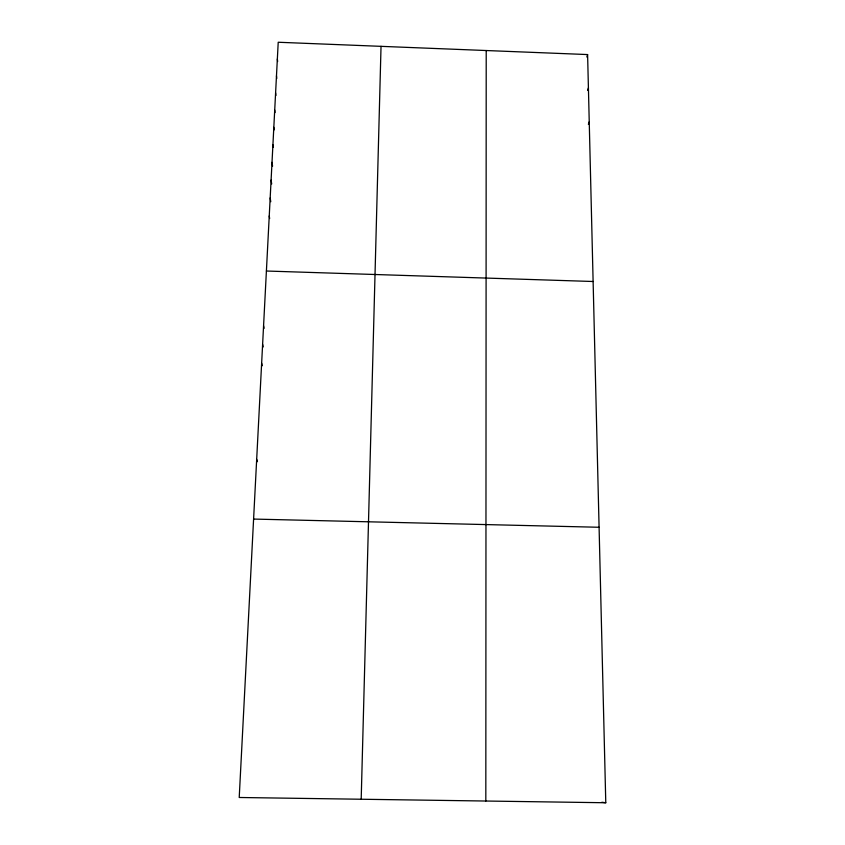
<?xml version="1.0" encoding="UTF-8"?>
<svg xmlns="http://www.w3.org/2000/svg" width="845" height="845" viewBox="0 0 845 845"><rect width="100%" height="100%" fill="white"/><g stroke="black" fill="none" stroke-linecap="round" stroke-linejoin="round"><path stroke-width="1.27" d="M485.822 801.028L486.213 50.531M361.195 799.243L381.032 46.338M586.831 57.016L587.602 54.566L278.216 42.25L239.219 797.49L605.78 802.75L587.602 54.566M587.602 90.341L588.416 87.912M588.363 124.289L589.24 121.807M253.595 519.073L599.084 527.269M266.397 271.023L593.116 281.501M601.872 802.264L605.78 802.75M256.679 459.321L257.471 461.687M261.644 363.149L262.267 365.705M262.615 344.411L263.196 346.936M263.566 325.832L264.115 328.325M269.238 215.971L269.661 218.528M270.178 197.941L270.77 201.723M271.097 180.059L271.689 183.946M272.016 162.325L272.576 166.159M272.924 144.738L273.273 147.262M273.822 127.299L274.171 129.887M274.709 110.008L275.047 112.565M275.597 92.855L275.924 95.474M276.473 75.849L276.79 78.427M277.35 58.981L277.646 61.527"/></g></svg>
